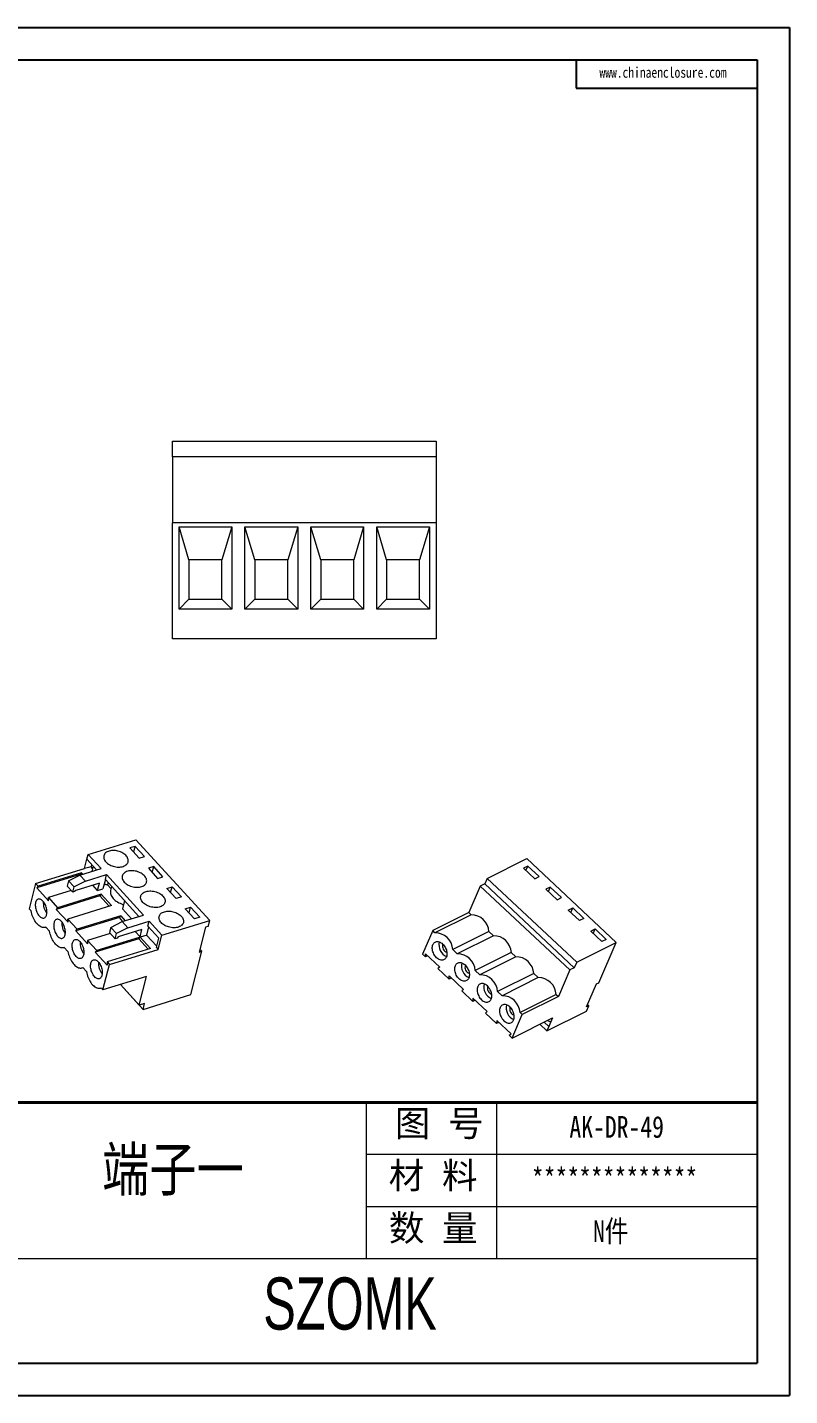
# Model space of a CAD drawing. Header units: inches. Extents: x 162 to 2102, y 1089 to 1379.
# Drawn here: x 2044.4 to 2102.3, y 1088.5 to 1192.3 of the extents above; entities that cross this region are included whole.
import ezdxf

# ---------------------------------------------------------------- set-up
doc = ezdxf.new("R2010")
doc.units = ezdxf.units.IN
doc.layers.add('文字', color=81, linetype='Continuous')
doc.layers.add('粗实线', color=7, linetype='Continuous', lineweight=30)
doc.layers.add('细实线', color=3, linetype='Continuous', lineweight=9)
doc.styles.get("Standard").update_dxf_attribs({"font": 'txt', "bigfont": 'gbcbig.shx'})
doc.styles.add('宋体', font='', dxfattribs={"width": 0.8, "height": 3.5})
doc.styles.add('长仿宋', font='', dxfattribs={"width": 0.7, "height": 4})
doc.styles.get('宋体').set_extended_font_data('SimSun')
doc.styles.get('长仿宋').set_extended_font_data('SimSun')

msp = doc.modelspace()

# ---------------------------------------------------------------- linework, layer by layer
for p, q in [((1955.444, 1192.336), (2102.281, 1192.336)), ((2102.281, 1192.336), (2102.281, 1088.511)), ((1959.243, 1189.864), (2099.809, 1189.864)), ((2086.076, 1189.864), (2086.076, 1187.718)), ((2099.809, 1189.864), (2099.809, 1090.983)), ((2086.076, 1187.718), (2099.809, 1187.718)), ((1959.243, 1090.983), (2099.809, 1090.983)), ((1955.444, 1088.511), (2102.281, 1088.511))]:
    msp.add_line(p, q)
at = {"color": 7, "linetype": 'Continuous', "lineweight": 15}
for p, q in [((2055.442, 1160.943), (2075.442, 1160.943)), ((2055.442, 1159.743), (2055.442, 1160.943)), ((2075.442, 1160.943), (2075.442, 1159.743)), ((2075.442, 1159.743), (2055.442, 1159.743)), ((2055.442, 1159.743), (2055.442, 1154.743)), ((2075.442, 1159.743), (2075.442, 1154.743)), ((2055.442, 1145.943), (2055.442, 1154.743)), ((2075.442, 1154.743), (2055.442, 1154.743)), ((2075.442, 1154.743), (2075.442, 1145.943)), ((2055.942, 1154.443), (2059.942, 1154.443)), ((2055.942, 1148.193), (2055.942, 1154.443)), ((2056.692, 1151.943), (2055.942, 1154.443)), ((2059.942, 1154.443), (2059.192, 1151.943)), ((2059.942, 1154.443), (2059.942, 1148.193)), ((2060.942, 1154.443), (2064.942, 1154.443)), ((2060.942, 1148.193), (2060.942, 1154.443)), ((2061.692, 1151.943), (2060.942, 1154.443)), ((2064.942, 1154.443), (2064.192, 1151.943)), ((2064.942, 1154.443), (2064.942, 1148.193)), ((2065.942, 1148.193), (2065.942, 1154.443)), ((2065.942, 1154.443), (2069.942, 1154.443)), ((2066.692, 1151.943), (2065.942, 1154.443)), ((2069.942, 1154.443), (2069.192, 1151.943)), ((2069.942, 1154.443), (2069.942, 1148.193)), ((2070.942, 1148.193), (2070.942, 1154.443)), ((2070.942, 1154.443), (2074.942, 1154.443)), ((2071.692, 1151.943), (2070.942, 1154.443)), ((2074.942, 1154.443), (2074.192, 1151.943)), ((2074.942, 1154.443), (2074.942, 1148.193)), ((2056.692, 1151.943), (2056.692, 1148.943)), ((2059.192, 1151.943), (2056.692, 1151.943)), ((2059.192, 1148.943), (2059.192, 1151.943)), ((2061.692, 1151.943), (2061.692, 1148.943)), ((2064.192, 1151.943), (2061.692, 1151.943)), ((2064.192, 1148.943), (2064.192, 1151.943)), ((2069.192, 1151.943), (2066.692, 1151.943)), ((2066.692, 1151.943), (2066.692, 1148.943)), ((2069.192, 1148.943), (2069.192, 1151.943)), ((2071.692, 1151.943), (2071.692, 1148.943)), ((2074.192, 1151.943), (2071.692, 1151.943)), ((2074.192, 1148.943), (2074.192, 1151.943)), ((2055.942, 1148.193), (2056.692, 1148.943)), ((2056.692, 1148.943), (2059.192, 1148.943)), ((2059.942, 1148.193), (2059.192, 1148.943)), ((2061.692, 1148.943), (2060.942, 1148.193)), ((2061.692, 1148.943), (2064.192, 1148.943)), ((2064.192, 1148.943), (2064.942, 1148.193)), ((2066.692, 1148.943), (2065.942, 1148.193)), ((2066.692, 1148.943), (2069.192, 1148.943)), ((2069.192, 1148.943), (2069.942, 1148.193)), ((2071.692, 1148.943), (2070.942, 1148.193)), ((2071.692, 1148.943), (2074.192, 1148.943)), ((2074.192, 1148.943), (2074.942, 1148.193)), ((2059.942, 1148.193), (2055.942, 1148.193)), ((2064.942, 1148.193), (2060.942, 1148.193)), ((2069.942, 1148.193), (2065.942, 1148.193)), ((2074.942, 1148.193), (2070.942, 1148.193)), ((2075.442, 1145.943), (2055.442, 1145.943)), ((2049.04, 1129.58), (2052.668, 1130.698)), ((2058.265, 1124.559), (2052.668, 1130.698)), ((2052.615, 1130.191), (2052.212, 1130.066)), ((2052.212, 1130.066), (2052.912, 1129.299)), ((2052.502, 1129.748), (2052.615, 1130.191)), ((2053.315, 1129.423), (2052.615, 1130.191)), ((2048.765, 1128.504), (2048.944, 1129.206)), ((2049.259, 1128.643), (2048.765, 1128.504)), ((2048.944, 1129.206), (2049.04, 1129.58)), ((2048.944, 1129.206), (2049.678, 1128.401)), ((2049.04, 1129.58), (2050.019, 1128.506)), ((2049.302, 1128.813), (2049.259, 1128.643)), ((2049.376, 1128.514), (2049.259, 1128.643)), ((2049.42, 1128.684), (2049.342, 1128.381)), ((2052.912, 1129.299), (2053.315, 1129.423)), ((2054.014, 1128.656), (2053.611, 1128.531)), ((2053.901, 1128.213), (2054.014, 1128.656)), ((2054.714, 1127.888), (2054.014, 1128.656)), ((2079.32, 1127.762), (2082.327, 1129.263)), ((2082.418, 1128.698), (2082.084, 1128.531)), ((2082.27, 1128.357), (2082.418, 1128.698)), ((2089.126, 1122.896), (2082.327, 1129.263)), ((2083.268, 1127.902), (2082.418, 1128.698)), ((2045.056, 1127.361), (2048.765, 1128.504)), ((2048.44, 1128.055), (2045.134, 1127.036)), ((2048.544, 1128.181), (2045.238, 1127.162)), ((2047.553, 1127.573), (2047.45, 1127.172)), ((2047.553, 1127.573), (2048.407, 1128.009)), ((2047.972, 1127.113), (2047.553, 1127.573)), ((2048.827, 1127.549), (2047.972, 1127.113)), ((2048.407, 1128.009), (2050.019, 1128.506)), ((2048.407, 1128.009), (2048.827, 1127.549)), ((2048.544, 1128.181), (2048.44, 1128.055)), ((2048.44, 1128.055), (2048.465, 1128.027)), ((2048.636, 1128.08), (2048.544, 1128.181)), ((2048.827, 1127.549), (2050.439, 1128.046)), ((2050.344, 1127.671), (2050.165, 1126.97)), ((2050.344, 1127.671), (2050.439, 1128.046)), ((2052.896, 1124.871), (2050.344, 1127.671)), ((2050.439, 1128.046), (2053.238, 1124.976)), ((2053.611, 1128.531), (2054.311, 1127.764)), ((2054.311, 1127.764), (2054.714, 1127.888)), ((2079.32, 1127.762), (2079.139, 1127.345)), ((2086.12, 1121.395), (2079.32, 1127.762)), ((2082.084, 1128.531), (2082.934, 1127.735)), ((2082.934, 1127.735), (2083.268, 1127.902)), ((2045.056, 1127.361), (2044.566, 1125.441)), ((2045.056, 1127.361), (2045.238, 1127.162)), ((2045.238, 1127.162), (2045.134, 1127.036)), ((2045.134, 1127.036), (2046.03, 1126.054)), ((2047.756, 1126.837), (2046.022, 1126.302)), ((2050.027, 1126.554), (2046.721, 1125.535)), ((2047.87, 1126.711), (2047.45, 1127.172)), ((2047.87, 1126.711), (2047.972, 1127.113)), ((2048.013, 1126.755), (2047.87, 1126.711)), ((2048.104, 1126.852), (2048.013, 1126.755)), ((2049.905, 1127.407), (2048.104, 1126.852)), ((2049.761, 1126.845), (2049.393, 1127.25)), ((2049.761, 1126.845), (2049.905, 1127.407)), ((2049.761, 1126.845), (2050.165, 1126.97)), ((2050.027, 1126.554), (2049.924, 1126.428)), ((2050.811, 1125.694), (2050.027, 1126.554)), ((2050.552, 1127.442), (2050.508, 1127.272)), ((2050.508, 1127.272), (2050.775, 1126.979)), ((2050.819, 1127.15), (2050.742, 1126.847)), ((2055.01, 1126.997), (2055.414, 1127.121)), ((2055.71, 1126.229), (2055.01, 1126.997)), ((2055.301, 1126.678), (2055.414, 1127.121)), ((2055.414, 1127.121), (2056.113, 1126.354)), ((2078.805, 1127.178), (2077.929, 1125.162)), ((2079.139, 1127.345), (2078.805, 1127.178)), ((2085.604, 1120.811), (2078.805, 1127.178)), ((2085.938, 1120.978), (2079.139, 1127.345)), ((2084.118, 1127.106), (2083.784, 1126.939)), ((2083.784, 1126.939), (2084.634, 1126.144)), ((2083.97, 1126.765), (2084.118, 1127.106)), ((2084.968, 1126.31), (2084.118, 1127.106)), ((2046.03, 1126.054), (2046.022, 1126.302)), ((2046.022, 1126.302), (2046.721, 1125.535)), ((2049.924, 1126.428), (2046.618, 1125.409)), ((2046.721, 1125.535), (2046.618, 1125.409)), ((2050.811, 1125.694), (2047.505, 1124.676)), ((2049.924, 1126.428), (2050.64, 1125.642)), ((2051.801, 1126.073), (2051.644, 1125.46)), ((2051.644, 1125.46), (2052.338, 1124.699)), ((2056.113, 1126.354), (2055.71, 1126.229)), ((2056.41, 1125.462), (2056.813, 1125.586)), ((2057.109, 1124.695), (2056.41, 1125.462)), ((2056.7, 1125.144), (2056.813, 1125.586)), ((2056.813, 1125.586), (2057.513, 1124.819)), ((2084.634, 1126.144), (2084.968, 1126.31)), ((2085.483, 1125.348), (2085.817, 1125.514)), ((2085.669, 1125.174), (2085.817, 1125.514)), ((2085.817, 1125.514), (2086.667, 1124.719)), ((2044.706, 1125.287), (2044.566, 1125.441)), ((2046.618, 1125.409), (2047.513, 1124.427)), ((2047.513, 1124.427), (2047.505, 1124.676)), ((2047.505, 1124.676), (2048.205, 1123.908)), ((2051.407, 1124.801), (2048.101, 1123.782)), ((2051.511, 1124.927), (2048.205, 1123.908)), ((2050.771, 1124.043), (2051.625, 1124.479)), ((2051.407, 1124.801), (2051.511, 1124.927)), ((2051.684, 1124.497), (2051.407, 1124.801)), ((2051.511, 1124.927), (2051.854, 1124.55)), ((2051.625, 1124.479), (2053.238, 1124.976)), ((2051.625, 1124.479), (2052.045, 1124.019)), ((2052.045, 1124.019), (2053.658, 1124.516)), ((2053.562, 1124.141), (2053.658, 1124.516)), ((2053.658, 1124.516), (2054.637, 1123.441)), ((2054.637, 1123.441), (2058.265, 1124.559)), ((2057.513, 1124.819), (2057.109, 1124.695)), ((2058.151, 1124.11), (2058.265, 1124.559)), ((2077.929, 1125.162), (2075.189, 1123.794)), ((2078.099, 1125.002), (2075.359, 1123.635)), ((2078.099, 1125.002), (2077.929, 1125.162)), ((2086.333, 1124.552), (2085.483, 1125.348)), ((2086.667, 1124.719), (2086.333, 1124.552)), ((2045.777, 1124.041), (2045.828, 1124.056)), ((2046.105, 1123.752), (2045.825, 1124.059)), ((2048.101, 1123.782), (2048.205, 1123.908)), ((2048.996, 1122.8), (2048.101, 1123.782)), ((2050.722, 1123.583), (2048.988, 1123.049)), ((2050.771, 1124.043), (2050.668, 1123.642)), ((2051.088, 1123.181), (2050.668, 1123.642)), ((2051.191, 1123.583), (2050.771, 1124.043)), ((2051.088, 1123.181), (2051.191, 1123.583)), ((2052.045, 1124.019), (2051.191, 1123.583)), ((2053.123, 1123.877), (2051.322, 1123.322)), ((2052.611, 1123.719), (2052.98, 1123.315)), ((2052.98, 1123.315), (2053.123, 1123.877)), ((2052.98, 1123.315), (2053.464, 1123.464)), ((2053.62, 1124.077), (2053.464, 1123.464)), ((2053.464, 1123.464), (2054.245, 1122.607)), ((2054.401, 1123.22), (2053.562, 1124.141)), ((2054.362, 1122.365), (2054.637, 1123.441)), ((2057.949, 1124.048), (2057.471, 1122.174)), ((2058.151, 1124.11), (2057.949, 1124.048)), ((2075.189, 1123.794), (2074.415, 1122.012)), ((2075.359, 1123.635), (2075.189, 1123.794)), ((2079.459, 1123.729), (2076.719, 1122.362)), ((2079.799, 1123.411), (2077.059, 1122.043)), ((2079.799, 1123.411), (2079.459, 1123.729)), ((2087.183, 1123.756), (2087.517, 1123.923)), ((2088.033, 1122.96), (2087.183, 1123.756)), ((2087.369, 1123.582), (2087.517, 1123.923)), ((2087.517, 1123.923), (2088.367, 1123.127)), ((2047.176, 1122.506), (2047.227, 1122.521)), ((2047.504, 1122.217), (2047.225, 1122.524)), ((2048.988, 1123.049), (2048.996, 1122.8)), ((2048.988, 1123.049), (2049.688, 1122.281)), ((2052.89, 1123.174), (2049.584, 1122.155)), ((2052.994, 1123.3), (2049.688, 1122.281)), ((2053.777, 1122.44), (2050.471, 1121.422)), ((2050.653, 1121.222), (2054.362, 1122.365)), ((2051.232, 1123.225), (2051.088, 1123.181)), ((2051.322, 1123.322), (2051.232, 1123.225)), ((2052.89, 1123.174), (2052.994, 1123.3)), ((2053.607, 1122.388), (2052.89, 1123.174)), ((2052.994, 1123.3), (2053.777, 1122.44)), ((2054.222, 1122.519), (2054.401, 1123.22)), ((2054.222, 1122.519), (2054.362, 1122.365)), ((2057.528, 1122.396), (2057.673, 1122.237)), ((2077.059, 1122.043), (2076.719, 1122.362)), ((2086.12, 1121.395), (2089.126, 1122.896)), ((2087.797, 1119.836), (2089.126, 1122.896)), ((2088.367, 1123.127), (2088.033, 1122.96)), ((2049.584, 1122.155), (2049.688, 1122.281)), ((2050.48, 1121.173), (2049.584, 1122.155)), ((2050.471, 1121.422), (2050.48, 1121.173)), ((2050.471, 1121.422), (2050.653, 1121.222)), ((2056.831, 1118.94), (2057.673, 1122.237)), ((2057.471, 1122.174), (2057.673, 1122.237)), ((2074.636, 1121.805), (2074.415, 1122.012)), ((2074.636, 1121.805), (2074.643, 1122.042)), ((2074.806, 1121.89), (2074.636, 1121.805)), ((2074.643, 1122.042), (2075.731, 1121.024)), ((2081.158, 1122.137), (2078.419, 1120.77)), ((2081.498, 1121.819), (2078.759, 1120.452)), ((2081.158, 1122.137), (2081.498, 1121.819)), ((2086.12, 1121.395), (2085.938, 1120.978)), ((2048.576, 1120.971), (2048.627, 1120.987)), ((2048.624, 1120.99), (2048.904, 1120.683)), ((2050.163, 1119.301), (2050.653, 1121.222)), ((2053.469, 1120.32), (2050.163, 1119.301)), ((2052.914, 1118.147), (2053.469, 1120.32)), ((2075.731, 1121.024), (2075.588, 1120.913)), ((2076.438, 1120.118), (2075.588, 1120.913)), ((2076.438, 1120.118), (2076.445, 1120.355)), ((2076.445, 1120.355), (2077.533, 1119.336)), ((2078.419, 1120.77), (2078.759, 1120.452)), ((2082.858, 1120.546), (2080.119, 1119.178)), ((2082.858, 1120.546), (2083.198, 1120.227)), ((2085.604, 1120.811), (2084.728, 1118.795)), ((2085.938, 1120.978), (2085.604, 1120.811)), ((2049.975, 1119.436), (2050.026, 1119.452)), ((2050.023, 1119.455), (2050.163, 1119.301)), ((2051.483, 1119.708), (2053.203, 1117.822)), ((2051.489, 1119.71), (2052.914, 1118.147)), ((2076.608, 1120.203), (2076.438, 1120.118)), ((2077.533, 1119.336), (2077.389, 1119.226)), ((2078.239, 1118.43), (2077.389, 1119.226)), ((2083.198, 1120.227), (2080.459, 1118.86)), ((2086.874, 1118.015), (2087.63, 1119.753)), ((2087.63, 1119.753), (2087.797, 1119.836)), ((2053.318, 1118.271), (2052.914, 1118.147)), ((2053.203, 1117.822), (2056.831, 1118.94)), ((2053.203, 1117.822), (2053.318, 1118.271)), ((2078.247, 1118.668), (2078.239, 1118.43)), ((2078.41, 1118.515), (2078.239, 1118.43)), ((2079.335, 1117.649), (2078.247, 1118.668)), ((2080.119, 1119.178), (2080.459, 1118.86)), ((2084.558, 1118.954), (2081.819, 1117.587)), ((2084.728, 1118.795), (2081.989, 1117.427)), ((2084.558, 1118.954), (2084.728, 1118.795)), ((2079.191, 1117.539), (2079.335, 1117.649)), ((2080.041, 1116.743), (2079.191, 1117.539)), ((2081.214, 1115.645), (2081.989, 1117.427)), ((2081.214, 1115.645), (2084.287, 1117.179)), ((2081.819, 1117.587), (2081.989, 1117.427)), ((2083.853, 1116.18), (2086.86, 1117.681)), ((2084.287, 1117.179), (2084.004, 1116.528)), ((2086.86, 1117.681), (2087.041, 1118.098)), ((2087.041, 1118.098), (2086.874, 1118.015)), ((2087.041, 1118.098), (2086.948, 1118.185)), ((2080.049, 1116.981), (2080.041, 1116.743)), ((2080.211, 1116.828), (2080.041, 1116.743)), ((2081.137, 1115.962), (2080.049, 1116.981)), ((2083.853, 1116.18), (2083.309, 1116.69)), ((2084.004, 1116.528), (2083.649, 1116.86)), ((2084.004, 1116.528), (2083.853, 1116.18)), ((2080.993, 1115.852), (2081.137, 1115.962)), ((2081.214, 1115.645), (2080.993, 1115.852))]:
    msp.add_line(p, q, dxfattribs=at)
at = {"color": 7, "linetype": 'Continuous', "lineweight": 15, "flags": 128}
for points in [[(2050.385, 1129.012), (2050.446, 1128.951), (2050.514, 1128.894), (2050.59, 1128.841), (2050.673, 1128.792), (2050.761, 1128.748), (2050.853, 1128.711), (2050.949, 1128.679), (2051.046, 1128.653), (2051.146, 1128.635), (2051.245, 1128.623), (2051.343, 1128.619), (2051.439, 1128.621), (2051.531, 1128.631), (2051.62, 1128.648), (2051.703, 1128.671), (2051.779, 1128.701), (2051.849, 1128.737), (2051.911, 1128.779), (2051.964, 1128.827), (2052.008, 1128.879), (2052.042, 1128.935), (2052.066, 1128.995), (2052.08, 1129.057), (2052.083, 1129.122), (2052.076, 1129.188), (2052.058, 1129.255), (2052.03, 1129.322), (2051.992, 1129.388), (2051.944, 1129.452), (2051.887, 1129.515), (2051.822, 1129.574), (2051.75, 1129.629), (2051.67, 1129.68), (2051.585, 1129.726), (2051.495, 1129.767), (2051.401, 1129.802), (2051.304, 1129.83), (2051.206, 1129.852), (2051.106, 1129.867), (2051.008, 1129.876), (2050.91, 1129.877), (2050.816, 1129.87), (2050.725, 1129.857), (2050.64, 1129.837), (2050.56, 1129.81), (2050.486, 1129.777), (2050.42, 1129.738), (2050.363, 1129.693), (2050.314, 1129.644), (2050.275, 1129.589), (2050.246, 1129.531), (2050.227, 1129.47), (2050.219, 1129.406), (2050.221, 1129.341), (2050.233, 1129.274), (2050.256, 1129.207), (2050.29, 1129.14), (2050.333, 1129.075), (2050.385, 1129.012)], [(2049.342, 1128.381), (2049.338, 1128.362), (2049.328, 1128.293)], [(2051.784, 1127.477), (2051.845, 1127.416), (2051.914, 1127.359), (2051.99, 1127.306), (2052.072, 1127.257), (2052.16, 1127.214), (2052.252, 1127.176), (2052.348, 1127.144), (2052.446, 1127.119), (2052.545, 1127.1), (2052.644, 1127.088), (2052.742, 1127.084), (2052.838, 1127.086), (2052.931, 1127.096), (2053.019, 1127.113), (2053.102, 1127.136), (2053.179, 1127.166), (2053.248, 1127.202), (2053.31, 1127.244), (2053.363, 1127.292), (2053.407, 1127.344), (2053.441, 1127.4), (2053.465, 1127.46), (2053.479, 1127.522), (2053.482, 1127.587), (2053.475, 1127.654), (2053.457, 1127.72), (2053.429, 1127.787), (2053.391, 1127.853), (2053.343, 1127.918), (2053.287, 1127.98), (2053.222, 1128.039), (2053.149, 1128.094), (2053.07, 1128.145), (2052.985, 1128.191), (2052.894, 1128.232), (2052.8, 1128.267), (2052.703, 1128.296), (2052.605, 1128.317), (2052.506, 1128.333), (2052.407, 1128.341), (2052.31, 1128.342), (2052.215, 1128.336), (2052.125, 1128.322), (2052.039, 1128.302), (2051.959, 1128.276), (2051.886, 1128.242), (2051.82, 1128.203), (2051.762, 1128.159), (2051.714, 1128.109), (2051.675, 1128.055), (2051.645, 1127.997), (2051.626, 1127.935), (2051.618, 1127.871), (2051.62, 1127.806), (2051.633, 1127.739), (2051.656, 1127.672), (2051.689, 1127.606), (2051.732, 1127.54), (2051.784, 1127.477)], [(2050.742, 1126.847), (2050.737, 1126.827), (2050.727, 1126.754), (2050.727, 1126.679), (2050.738, 1126.603), (2050.76, 1126.526), (2050.791, 1126.45), (2050.833, 1126.374), (2050.884, 1126.299), (2050.945, 1126.227), (2051.014, 1126.157), (2051.091, 1126.091), (2051.176, 1126.028), (2051.267, 1125.97), (2051.364, 1125.917), (2051.466, 1125.869), (2051.573, 1125.826), (2051.682, 1125.79), (2051.726, 1125.778)], [(2053.183, 1125.942), (2053.131, 1126.006), (2053.088, 1126.071), (2053.055, 1126.137), (2053.032, 1126.204), (2053.019, 1126.271), (2053.017, 1126.337), (2053.026, 1126.4), (2053.045, 1126.462), (2053.074, 1126.52), (2053.113, 1126.574), (2053.161, 1126.624), (2053.219, 1126.668), (2053.285, 1126.708), (2053.358, 1126.741), (2053.438, 1126.768), (2053.524, 1126.788), (2053.614, 1126.801), (2053.709, 1126.807), (2053.806, 1126.806), (2053.905, 1126.798), (2054.004, 1126.783), (2054.103, 1126.761), (2054.2, 1126.732), (2054.294, 1126.697), (2054.384, 1126.657), (2054.469, 1126.61), (2054.548, 1126.559), (2054.621, 1126.504), (2054.686, 1126.445), (2054.742, 1126.383), (2054.79, 1126.318), (2054.828, 1126.252), (2054.856, 1126.186), (2054.874, 1126.119), (2054.881, 1126.053), (2054.878, 1125.988), (2054.865, 1125.925), (2054.84, 1125.865), (2054.806, 1125.809), (2054.762, 1125.757), (2054.709, 1125.71), (2054.648, 1125.668), (2054.578, 1125.631), (2054.501, 1125.601), (2054.418, 1125.578), (2054.33, 1125.561), (2054.237, 1125.552), (2054.141, 1125.549), (2054.043, 1125.554), (2053.944, 1125.565), (2053.845, 1125.584), (2053.747, 1125.609), (2053.651, 1125.641), (2053.559, 1125.679), (2053.471, 1125.722), (2053.389, 1125.771), (2053.313, 1125.824), (2053.244, 1125.882), (2053.183, 1125.942)], [(2045.889, 1125.01), (2045.903, 1125.081), (2045.911, 1125.158), (2045.912, 1125.239), (2045.907, 1125.324), (2045.896, 1125.41), (2045.878, 1125.498), (2045.855, 1125.585), (2045.826, 1125.671), (2045.791, 1125.754), (2045.752, 1125.832), (2045.709, 1125.906), (2045.662, 1125.973), (2045.612, 1126.032), (2045.561, 1126.084), (2045.508, 1126.126), (2045.454, 1126.159), (2045.401, 1126.182), (2045.349, 1126.194), (2045.298, 1126.196), (2045.25, 1126.187), (2045.205, 1126.168), (2045.164, 1126.139), (2045.127, 1126.1), (2045.096, 1126.052), (2045.07, 1125.995), (2045.049, 1125.931), (2045.035, 1125.86), (2045.027, 1125.783), (2045.026, 1125.701), (2045.031, 1125.617), (2045.042, 1125.53), (2045.06, 1125.442), (2045.083, 1125.355), (2045.113, 1125.269), (2045.147, 1125.187), (2045.186, 1125.108), (2045.229, 1125.035), (2045.276, 1124.968), (2045.326, 1124.908), (2045.377, 1124.857), (2045.43, 1124.814), (2045.484, 1124.782), (2045.537, 1124.759), (2045.589, 1124.746), (2045.64, 1124.744), (2045.688, 1124.753), (2045.733, 1124.772), (2045.774, 1124.801), (2045.811, 1124.84), (2045.842, 1124.889), (2045.868, 1124.945), (2045.889, 1125.01)], [(2045.825, 1124.059), (2045.767, 1124.038), (2045.705, 1124.026), (2045.641, 1124.025), (2045.576, 1124.035), (2045.508, 1124.054), (2045.44, 1124.084), (2045.371, 1124.124), (2045.303, 1124.173), (2045.236, 1124.232), (2045.17, 1124.299), (2045.106, 1124.374), (2045.045, 1124.456), (2044.987, 1124.545), (2044.933, 1124.64), (2044.882, 1124.741), (2044.837, 1124.845), (2044.796, 1124.953), (2044.76, 1125.063), (2044.73, 1125.175), (2044.706, 1125.287)], [(2047.288, 1123.475), (2047.302, 1123.546), (2047.31, 1123.623), (2047.312, 1123.704), (2047.307, 1123.789), (2047.295, 1123.876), (2047.278, 1123.963), (2047.254, 1124.051), (2047.225, 1124.136), (2047.19, 1124.219), (2047.151, 1124.298), (2047.108, 1124.371), (2047.061, 1124.438), (2047.012, 1124.497), (2046.96, 1124.549), (2046.907, 1124.591), (2046.854, 1124.624), (2046.8, 1124.647), (2046.748, 1124.659), (2046.697, 1124.661), (2046.649, 1124.653), (2046.604, 1124.634), (2046.563, 1124.604), (2046.527, 1124.565), (2046.495, 1124.517), (2046.469, 1124.46), (2046.448, 1124.396), (2046.434, 1124.325), (2046.426, 1124.248), (2046.425, 1124.167), (2046.43, 1124.082), (2046.441, 1123.995), (2046.459, 1123.907), (2046.483, 1123.82), (2046.512, 1123.734), (2046.546, 1123.652), (2046.585, 1123.573), (2046.629, 1123.5), (2046.675, 1123.433), (2046.725, 1123.373), (2046.776, 1123.322), (2046.829, 1123.28), (2046.883, 1123.247), (2046.936, 1123.224), (2046.989, 1123.211), (2047.039, 1123.209), (2047.087, 1123.218), (2047.132, 1123.237), (2047.173, 1123.267), (2047.21, 1123.306), (2047.242, 1123.354), (2047.268, 1123.411), (2047.288, 1123.475)], [(2054.582, 1124.407), (2054.53, 1124.471), (2054.487, 1124.536), (2054.454, 1124.603), (2054.431, 1124.669), (2054.419, 1124.736), (2054.416, 1124.802), (2054.425, 1124.866), (2054.444, 1124.927), (2054.473, 1124.985), (2054.512, 1125.039), (2054.561, 1125.089), (2054.618, 1125.134), (2054.684, 1125.173), (2054.757, 1125.206), (2054.837, 1125.233), (2054.923, 1125.253), (2055.014, 1125.266), (2055.108, 1125.272), (2055.205, 1125.271), (2055.304, 1125.263), (2055.403, 1125.248), (2055.502, 1125.226), (2055.599, 1125.197), (2055.693, 1125.163), (2055.783, 1125.122), (2055.868, 1125.076), (2055.948, 1125.025), (2056.02, 1124.969), (2056.085, 1124.91), (2056.142, 1124.848), (2056.189, 1124.784), (2056.227, 1124.718), (2056.256, 1124.651), (2056.273, 1124.584), (2056.281, 1124.518), (2056.278, 1124.453), (2056.264, 1124.39), (2056.24, 1124.33), (2056.206, 1124.274), (2056.162, 1124.222), (2056.109, 1124.175), (2056.047, 1124.133), (2055.977, 1124.097), (2055.9, 1124.067), (2055.817, 1124.043), (2055.729, 1124.027), (2055.636, 1124.017), (2055.54, 1124.014), (2055.442, 1124.019), (2055.343, 1124.031), (2055.244, 1124.049), (2055.146, 1124.074), (2055.051, 1124.106), (2054.958, 1124.144), (2054.871, 1124.188), (2054.788, 1124.236), (2054.712, 1124.289), (2054.643, 1124.347), (2054.582, 1124.407)], [(2047.225, 1122.524), (2047.166, 1122.503), (2047.105, 1122.491), (2047.041, 1122.49), (2046.975, 1122.5), (2046.907, 1122.519), (2046.839, 1122.549), (2046.771, 1122.589), (2046.702, 1122.638), (2046.635, 1122.697), (2046.569, 1122.764), (2046.505, 1122.839), (2046.444, 1122.921), (2046.386, 1123.01), (2046.332, 1123.106), (2046.282, 1123.206), (2046.236, 1123.31), (2046.195, 1123.418), (2046.159, 1123.528), (2046.129, 1123.64), (2046.105, 1123.752)], [(2047.848, 1122.861), (2047.868, 1122.925), (2047.894, 1122.982), (2047.926, 1123.03), (2047.962, 1123.069), (2048.004, 1123.099), (2048.048, 1123.118), (2048.097, 1123.127), (2048.147, 1123.125), (2048.199, 1123.112), (2048.253, 1123.089), (2048.306, 1123.056), (2048.359, 1123.014), (2048.411, 1122.963), (2048.461, 1122.903), (2048.507, 1122.836), (2048.55, 1122.763), (2048.59, 1122.684), (2048.624, 1122.602), (2048.653, 1122.516), (2048.677, 1122.429), (2048.694, 1122.341), (2048.706, 1122.254), (2048.711, 1122.169), (2048.709, 1122.088), (2048.702, 1122.011), (2048.687, 1121.94), (2048.667, 1121.876), (2048.641, 1121.819), (2048.609, 1121.771), (2048.573, 1121.732), (2048.532, 1121.702), (2048.487, 1121.683), (2048.439, 1121.675), (2048.388, 1121.677), (2048.336, 1121.689), (2048.282, 1121.712), (2048.229, 1121.745), (2048.176, 1121.787), (2048.124, 1121.839), (2048.075, 1121.898), (2048.028, 1121.965), (2047.985, 1122.038), (2047.945, 1122.117), (2047.911, 1122.2), (2047.882, 1122.285), (2047.858, 1122.373), (2047.841, 1122.46), (2047.829, 1122.547), (2047.824, 1122.632), (2047.826, 1122.713), (2047.834, 1122.79), (2047.848, 1122.861)], [(2076.228, 1121.781), (2076.197, 1121.722), (2076.159, 1121.67), (2076.114, 1121.627), (2076.064, 1121.594), (2076.009, 1121.57), (2075.949, 1121.556), (2075.886, 1121.552), (2075.821, 1121.558), (2075.754, 1121.575), (2075.687, 1121.602), (2075.62, 1121.638), (2075.554, 1121.684), (2075.491, 1121.737), (2075.431, 1121.799), (2075.376, 1121.867), (2075.325, 1121.941), (2075.28, 1122.019), (2075.242, 1122.101), (2075.21, 1122.185), (2075.186, 1122.27), (2075.169, 1122.356), (2075.161, 1122.439), (2075.161, 1122.52), (2075.169, 1122.598), (2075.184, 1122.67), (2075.208, 1122.736), (2075.239, 1122.796), (2075.277, 1122.847), (2075.321, 1122.89), (2075.372, 1122.924), (2075.427, 1122.948), (2075.486, 1122.962), (2075.549, 1122.966), (2075.615, 1122.959), (2075.682, 1122.942), (2075.749, 1122.916), (2075.816, 1122.879), (2075.881, 1122.834), (2075.945, 1122.78), (2076.004, 1122.719), (2076.06, 1122.651), (2076.111, 1122.577), (2076.156, 1122.499), (2076.194, 1122.417), (2076.226, 1122.333), (2076.25, 1122.247), (2076.266, 1122.162), (2076.275, 1122.078), (2076.275, 1121.997), (2076.267, 1121.92), (2076.251, 1121.848), (2076.228, 1121.781)], [(2047.504, 1122.217), (2047.529, 1122.105), (2047.559, 1121.994), (2047.594, 1121.883), (2047.635, 1121.775), (2047.681, 1121.671), (2047.731, 1121.571), (2047.786, 1121.476), (2047.844, 1121.387), (2047.905, 1121.304), (2047.968, 1121.229), (2048.034, 1121.162), (2048.102, 1121.104), (2048.17, 1121.054), (2048.238, 1121.014), (2048.307, 1120.985), (2048.374, 1120.965), (2048.44, 1120.956), (2048.504, 1120.957), (2048.565, 1120.968), (2048.624, 1120.99)], [(2049.247, 1121.326), (2049.267, 1121.391), (2049.294, 1121.447), (2049.325, 1121.496), (2049.362, 1121.535), (2049.403, 1121.564), (2049.448, 1121.583), (2049.496, 1121.592), (2049.546, 1121.59), (2049.599, 1121.577), (2049.652, 1121.555), (2049.706, 1121.522), (2049.759, 1121.479), (2049.81, 1121.428), (2049.86, 1121.368), (2049.907, 1121.301), (2049.95, 1121.228), (2049.989, 1121.149), (2050.023, 1121.067), (2050.053, 1120.981), (2050.076, 1120.894), (2050.094, 1120.806), (2050.105, 1120.719), (2050.11, 1120.635), (2050.109, 1120.553), (2050.101, 1120.476), (2050.087, 1120.405), (2050.066, 1120.341), (2050.04, 1120.284), (2050.008, 1120.236), (2049.972, 1120.197), (2049.931, 1120.168), (2049.886, 1120.149), (2049.838, 1120.14), (2049.787, 1120.142), (2049.735, 1120.154), (2049.682, 1120.177), (2049.628, 1120.21), (2049.575, 1120.252), (2049.523, 1120.304), (2049.474, 1120.363), (2049.427, 1120.43), (2049.384, 1120.504), (2049.345, 1120.582), (2049.31, 1120.665), (2049.281, 1120.751), (2049.257, 1120.838), (2049.24, 1120.926), (2049.228, 1121.012), (2049.223, 1121.097), (2049.225, 1121.178), (2049.233, 1121.255), (2049.247, 1121.326)], [(2077.928, 1120.19), (2077.897, 1120.13), (2077.859, 1120.079), (2077.814, 1120.036), (2077.764, 1120.002), (2077.709, 1119.978), (2077.649, 1119.964), (2077.586, 1119.96), (2077.521, 1119.967), (2077.454, 1119.983), (2077.387, 1120.01), (2077.32, 1120.047), (2077.254, 1120.092), (2077.191, 1120.146), (2077.131, 1120.207), (2077.076, 1120.275), (2077.025, 1120.349), (2076.98, 1120.427), (2076.942, 1120.509), (2076.91, 1120.593), (2076.886, 1120.679), (2076.869, 1120.764), (2076.861, 1120.848), (2076.861, 1120.929), (2076.868, 1121.006), (2076.884, 1121.078), (2076.908, 1121.145), (2076.939, 1121.204), (2076.977, 1121.256), (2077.021, 1121.299), (2077.071, 1121.332), (2077.127, 1121.356), (2077.186, 1121.37), (2077.249, 1121.374), (2077.315, 1121.368), (2077.381, 1121.351), (2077.449, 1121.324), (2077.516, 1121.288), (2077.581, 1121.242), (2077.644, 1121.189), (2077.704, 1121.127), (2077.76, 1121.059), (2077.81, 1120.985), (2077.855, 1120.907), (2077.894, 1120.825), (2077.926, 1120.741), (2077.95, 1120.655), (2077.966, 1120.57), (2077.975, 1120.487), (2077.975, 1120.406), (2077.967, 1120.328), (2077.951, 1120.256), (2077.928, 1120.19)], [(2048.904, 1120.683), (2048.928, 1120.57), (2048.958, 1120.459), (2048.993, 1120.349), (2049.034, 1120.241), (2049.08, 1120.136), (2049.13, 1120.036), (2049.185, 1119.941), (2049.243, 1119.852), (2049.304, 1119.769), (2049.368, 1119.694), (2049.434, 1119.627), (2049.501, 1119.569), (2049.569, 1119.519), (2049.638, 1119.48), (2049.706, 1119.45), (2049.773, 1119.43), (2049.839, 1119.421), (2049.903, 1119.422), (2049.965, 1119.433), (2050.023, 1119.455)], [(2078.608, 1119.553), (2078.584, 1119.487), (2078.568, 1119.414), (2078.56, 1119.337), (2078.561, 1119.256), (2078.569, 1119.172), (2078.586, 1119.087), (2078.61, 1119.002), (2078.641, 1118.918), (2078.68, 1118.836), (2078.725, 1118.757), (2078.775, 1118.683), (2078.831, 1118.615), (2078.891, 1118.554), (2078.954, 1118.5), (2079.02, 1118.455), (2079.086, 1118.419), (2079.154, 1118.392), (2079.221, 1118.375), (2079.286, 1118.368), (2079.349, 1118.372), (2079.408, 1118.386), (2079.464, 1118.41), (2079.514, 1118.444), (2079.558, 1118.487), (2079.596, 1118.539), (2079.627, 1118.598), (2079.651, 1118.664), (2079.667, 1118.737), (2079.675, 1118.814), (2079.674, 1118.895), (2079.666, 1118.979), (2079.65, 1119.064), (2079.625, 1119.149), (2079.594, 1119.233), (2079.555, 1119.315), (2079.51, 1119.394), (2079.46, 1119.467), (2079.404, 1119.536), (2079.344, 1119.597), (2079.281, 1119.651), (2079.216, 1119.696), (2079.149, 1119.732), (2079.081, 1119.759), (2079.014, 1119.776), (2078.949, 1119.782), (2078.886, 1119.779), (2078.827, 1119.765), (2078.771, 1119.741), (2078.721, 1119.707), (2078.677, 1119.664), (2078.639, 1119.612), (2078.608, 1119.553)], [(2080.307, 1117.961), (2080.284, 1117.895), (2080.268, 1117.823), (2080.26, 1117.745), (2080.261, 1117.664), (2080.269, 1117.58), (2080.285, 1117.495), (2080.31, 1117.41), (2080.341, 1117.326), (2080.38, 1117.244), (2080.425, 1117.165), (2080.475, 1117.092), (2080.531, 1117.024), (2080.591, 1116.962), (2080.654, 1116.908), (2080.719, 1116.863), (2080.786, 1116.827), (2080.854, 1116.8), (2080.921, 1116.783), (2080.986, 1116.777), (2081.049, 1116.78), (2081.108, 1116.794), (2081.164, 1116.819), (2081.214, 1116.852), (2081.258, 1116.895), (2081.296, 1116.947), (2081.327, 1117.006), (2081.351, 1117.073), (2081.367, 1117.145), (2081.375, 1117.222), (2081.374, 1117.303), (2081.366, 1117.387), (2081.349, 1117.472), (2081.325, 1117.557), (2081.294, 1117.642), (2081.255, 1117.724), (2081.21, 1117.802), (2081.159, 1117.876), (2081.104, 1117.944), (2081.044, 1118.005), (2080.981, 1118.059), (2080.915, 1118.104), (2080.848, 1118.141), (2080.781, 1118.167), (2080.714, 1118.184), (2080.649, 1118.191), (2080.586, 1118.187), (2080.526, 1118.173), (2080.471, 1118.149), (2080.421, 1118.115), (2080.376, 1118.072), (2080.338, 1118.021), (2080.307, 1117.961)]]:
    msp.add_lwpolyline(points, dxfattribs=at)
at = {"color": 7, "linetype": 'Continuous', "lineweight": 15}
for centre, radius, start, end in [((2050.844, 1129.211), 1.967, 252.64955, 260.18017), ((2046.902, 1125.912), 1.271, 175.72241, 218.52788), ((2048.301, 1124.377), 1.271, 175.72241, 218.52788), ((2078.098, 1123.639), 1.364, 3.79428, 89.96796), ((2075.359, 1122.272), 1.364, 3.79428, 89.96796), ((2079.798, 1122.047), 1.364, 3.79428, 89.96796), ((2049.701, 1122.842), 1.271, 175.72241, 218.52788), ((2076.631, 1122.714), 0.966, 166.5378, 246.51273), ((2076.403, 1122.601), 0.462, 160.17681, 252.87371), ((2051.1, 1121.307), 1.271, 175.72241, 218.52788), ((2077.058, 1120.68), 1.364, 3.79428, 89.96796), ((2078.33, 1121.123), 0.966, 166.5378, 246.51273), ((2081.498, 1120.455), 1.364, 3.79428, 89.96796), ((2078.102, 1121.009), 0.462, 160.17681, 252.87371), ((2078.758, 1119.088), 1.364, 3.79428, 89.96796), ((2080.031, 1119.531), 0.966, 166.55463, 246.49589), ((2079.802, 1119.417), 0.462, 160.17681, 252.87371), ((2083.197, 1118.864), 1.364, 3.79428, 89.96796), ((2080.458, 1117.496), 1.364, 3.79428, 89.96796), ((2081.73, 1117.939), 0.966, 166.55463, 246.49589), ((2081.502, 1117.825), 0.462, 160.17681, 252.87371), ((2084.465, 1118.689), 1.816, 250.97009, 260.50608)]:
    msp.add_arc(centre, radius, start, end, dxfattribs=at)
at = {"layer": '粗实线', "color": 7, "lineweight": 40}
msp.add_line((2099.809, 1110.759), (2040.481, 1110.759), dxfattribs=at)
at = {"layer": '细实线', "color": 7}
for p, q in [((2070.145, 1110.759), (2070.145, 1098.894)), ((2080.033, 1110.759), (2080.033, 1098.977)), ((2099.809, 1106.804), (2070.145, 1106.804)), ((2099.809, 1102.849), (2070.145, 1102.849)), ((2099.809, 1098.894), (2010.817, 1098.894))]:
    msp.add_line(p, q, dxfattribs=at)

# ---------------------------------------------------------------- texts
at = {"layer": '文字', "color": 0, "attachment_point": 1, "style": '宋体'}
for s, insert, char_height, width in [('www.chinaenclosure.com', (2087.845, 1189.32), 0.80569, 14.15522), ('{\\H1.111x;AK-DR-49}', (2085.567, 1109.726), 1.4832, 17.14751), ('端子一', (2050.082, 1107.345), 3.296, 42.1383), ('{\\H1.111x;**************}', (2082.714, 1105.771), 1.4832, 17.14751), ('{\\H1.111x;N件}', (2087.361, 1101.816), 1.4832, 17.14751)]:
    msp.add_mtext(s, dxfattribs=dict(at, insert=insert, char_height=char_height, width=width))
at = {"layer": '粗实线', "insert": (2062.331, 1097.477), "char_height": 3.95521, "width": 44.35379, "attachment_point": 1, "style": '长仿宋'}
msp.add_mtext('{\\fSTXinwei|b0|i0|c134|p2;SZOMK}', dxfattribs=at)
at = {"layer": '细实线', "color": 7, "char_height": 1.97761, "attachment_point": 1}
for s, insert, width in [('{\\fSimSun|b0|i0|c134|p54;图 号}', (2072.32, 1110.159), 9.88803), ('{\\fSimSun|b0|i0|c134|p54;材 料   }', (2071.851, 1106.204), 9.88803), ('{\\fSimSun|b0|i0|c134|p54;数 量}', (2071.86, 1102.229), 8.93507)]:
    msp.add_mtext(s, dxfattribs=dict(at, insert=insert, width=width))

doc.saveas('drawing.dxf')
